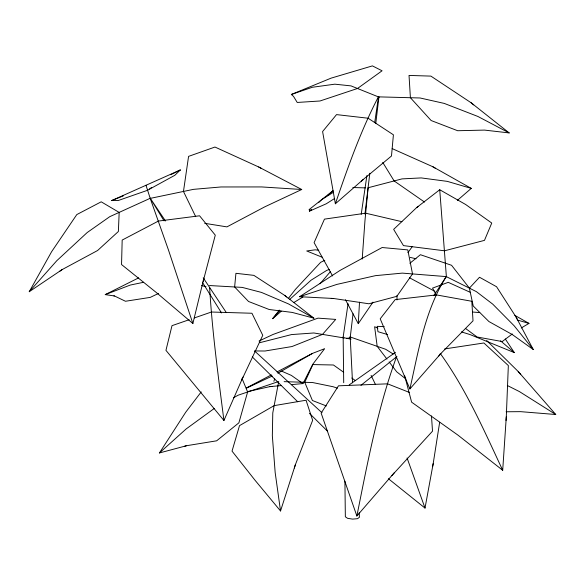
<?xml version="1.0" encoding="UTF-8"?>
<svg xmlns="http://www.w3.org/2000/svg" width="585" height="585" viewBox="0 0 585 585"><rect width="100%" height="100%" fill="white"/><g stroke="black" fill="none" stroke-linecap="round" stroke-linejoin="round"><path stroke-width="0.88" d="M396.966 299.973L397.01 295.425M404.703 375.848L411.621 402.173L457.938 435.123L502.698 470.274L506.296 416.812L508.343 365.559L483.89 342.978L444.637 348.931M345.479 299.776L358.269 323.651L359.519 302.131M362.203 259.053L364.952 220.823L368.082 187.96M506.025 420.498L506.296 416.812M352.543 382.795L350.225 337.355L353.04 313.787M364.952 214.052L369.822 173.248M375.782 123.384L378.919 97.088L351.029 85.893L334.825 84.174L312.339 87.267L291.345 94.47L293.538 96.408L297.224 102.455L319.98 100.993L357.501 88.489L382.071 70.792L372.418 65.886L331.139 78.127L291.345 94.47M343.709 382.7L343.154 337.099L348.06 303.71M361.201 214.373L366.905 175.573M374.736 122.338L378.451 97.073L378.919 97.088L378.451 97.073M388.389 478.713L425.01 508.072L433.207 463.517L439.671 422.238M278.723 381.486L272.778 412.937L272.339 435.73L275.169 472.534L280.537 510.983L255.016 480.234L232.033 451.123L239.499 425.646L274.16 405.632L306.065 400.228L312.639 420.337L295.323 464.841L280.537 510.983M432.629 466.552L433.207 463.517M409.434 392.44L387.584 383.833L338.481 385.822L321.15 413.127L356.872 516.014C367.592 462.442 377.698 408.44 396.462 356.96M409.88 388.945L440.9 353.501L473.016 320.821L471.81 301.282L436.461 294.913L395.167 299.622L380.206 318.81L409.88 388.945C418.589 350.598 424.893 310.416 446.275 276.603L476.365 291.63L492.753 304.149L514.222 325.867L533.271 349.559L512.314 334.569L488.936 321.553L473.221 305.999L469.382 288.142L479.517 277.253L496.57 286.745L516.131 317.165L533.271 349.559M203.119 281.487L215.28 235.155L199.573 215.792L158.403 221.071L122.177 240.069L121.548 264.552L156.992 293.07L192.867 323.512L203.858 278.38M294.357 468.015L295.323 464.841M273.882 381.332L274.679 378.926M335.366 203.777L322.598 131.545L336.536 114.609L368.097 118.221L393.412 134.806L391.482 155.998L363.109 179.588L335.366 203.777C347.804 167.383 360.623 130.974 378.422 96.781M241.737 380.009L262.76 335.322L251.945 313.253L211.426 312.024L194.286 317.955M189.145 319.732L171.997 325.662L165.95 350.356L223.931 420.491L243.031 377.011M291.323 384.645L302.957 383.577L312.843 364.162L324.638 348.682L312.507 353.384L277.005 371.936M164.049 220.845L150.213 198.205L165.46 220.962M29.25 291.718L51.626 251.689L76.796 214.578L101.205 201.818L119.172 212.421L118.382 231.492L97.585 250.519L62.017 269.656L29.25 291.718L56.825 260.676L87.194 232.545L109.79 216.655L150.36 198.227M242.066 378.488L247.623 391.994L238.885 422.831L216.655 440.812L186.535 445.711L159.434 452.958L185.723 412.213L201.211 391.928M433.829 295.688L446.223 276.668M358.269 323.651L372.967 302.131M407.928 252.64L412.169 246.738M281.253 311.213L272.647 318.671L279.323 310.079M288.222 298.628L295.462 289.326L320.668 262.307L324.785 260.34M438.801 355.965L440.9 353.501M391.738 475.722L432.512 431.167L431.481 415.942M320.032 283.762L330.569 271.44M356.872 516.014L394.275 472.746M272.647 318.671L279.857 310.503M289.473 299.622L311.096 280.178L326.766 270.372L329.289 269.488M180.304 169.972L174.864 175.273L147.383 190.344L118.177 200.538L111.662 200.575L180.304 169.972L170.666 174.747M457.36 200.399L471.254 188.392L432.798 166.725L392.169 148.605M332.916 190.768L309.173 209.554L309.597 211.236L310.869 210.015M318.547 202.673L321.743 199.609L333.64 192.129M416.571 207.653L393.647 229.379L403.453 245.612L444.52 250.797L484.468 240.376L491.751 223.046L465.631 204.487L439.73 189.745L416.571 207.653L418.158 206.498M159.434 452.958L186.132 428.966L214.395 408.374M361.23 181.255L363.109 179.588M309.597 211.236L311.651 209.437M327.446 195.661L332.938 190.864M409.866 263.294L420.403 254.709L451.561 265.283L469.85 288.712M360.938 385.332L396.944 356.492M149.555 188.984L151.654 187.405M512.321 333.962L502.208 341.545L477.119 337.004L465.477 328.419M302.971 296.968L293.707 302.62M350.225 337.355L349.267 338.057L346.803 338.276L344.272 337.874L343.154 337.099M59.831 271.213L62.017 269.656M349.201 384.886L395.453 352.367M299.593 296.712L340.156 270.35L382.137 247.528L407.789 249.89L412.52 273.919L396.835 296.332L368.864 303.776L333.523 298.474L299.593 296.712L336.836 284.412L375.497 275.652L402.312 273.115L446.275 276.603M334.554 198.527L326.247 203.792L310.73 210.615L309.231 209.715M521.279 327.966L528.979 323.395L514.829 315.373M277.853 373.215L312.507 353.384M233.422 397.778L238.219 395.175L277.86 381.778M246.343 387.957L271.36 374.89M158.484 293.458L150.257 297.385L125.468 301.26L114.47 295.959L105.241 294.613L138.66 277.86M246.358 388.206L272.237 376.023M195.69 216.633L183.463 191.449L188.575 156.378L214.973 147.04L258.665 166.974L301.728 189.496L264.647 206.9L226.936 226.885L204.684 223.316M259.053 341.033L273.005 334.474L318.006 318.138L335.717 319.403L322.496 334.401L291.973 346.547L265.034 351.007L254.46 350.949M111.662 200.575L123.281 195.902M105.241 294.613L130.236 285.07L143.618 282.277M184.736 446.245L186.535 445.711M368.089 187.756L402.012 178.886L421.229 177.92L447.328 181.379L471.254 188.392M259.762 342.693L291.52 334.576L313.845 332.975L343.943 337.925M247.572 391.614L269.853 386.627L281.48 385.552M145.979 185.269L150.228 198.388L193.511 189.35L220.954 186.966L261.656 186.937L301.728 189.496M280.105 371.409L281.648 371.146L291.345 375.394L302.957 383.577M269.853 386.627L272.142 386.488M472.563 312.024L479.729 312.587M506.105 411.774L520.621 411.657L555.75 414.509L518.193 371.49L486.661 340.492M378.422 96.861L420.081 97.98L444.278 103.421L477.85 116.444L509.191 132.927L484.541 130.097L457.667 130.726L431.138 120.532L410.407 97.724L409.025 75.428L430.889 76.108L471.159 102.792L509.191 132.927M331.227 298.408L333.523 298.474M352.828 187.529L365.471 187.88M284.113 381.654L312.631 382.539L333.165 386.751L337.377 388.169M113.87 295.937L114.47 295.959M384.25 326.642L377.164 326.335L377.976 331.71L387.475 334.51M209.481 285.538L242.241 287.403L261.502 292.427L288.493 303.915L313.904 318.196L292.31 312.441L269.137 309.487L248.545 301.487L234.629 286.972L235.93 273.312L253.868 275.367L284.676 295.381L313.904 318.196M318.745 250.248L315.147 249.817L306.708 250.972L322.393 257.32M346.627 338.371L351.095 339.103M401.91 221.686L365.683 213.189L324.463 219.126L314.108 242.643L332.587 275.93M410.224 257.393L416.037 258.767M201.591 285.575L205.986 286.65M517.798 320.156L528.979 323.395M461.389 331.892L470.069 334.576L514.325 352.616L505.301 338.978M349.954 336.872L385.676 349.289L393.164 353.991M326.342 405.946L312.412 400.506L304.763 382.297L312.858 364.579L333.443 364.996L343.695 372.287M377.888 328.163L374.619 326.737L377.186 346.342L386.956 359.088M470.611 292.478L448.242 282.343L432.549 288.112L436.373 295.301M507.37 385.522L519.407 391.577L555.75 414.509M409.478 277.765L434.977 291.41M258.665 166.974L261.597 168.553M432.798 166.725L435.386 168.261M424.527 202.066L394.136 180.948L382.751 162.403M351.76 378.012L355.424 380.623M405.873 378.963L396.732 371.841L389.127 361.925M284.676 295.381L286.643 296.983M471.159 102.792L473.711 104.905M500.563 340.858L514.325 352.616M254.819 351.205L321.999 412.739M252.296 356.923L297.758 401.8M309.45 413.346L327.637 431.299M518.193 371.49L520.708 374.48M440.191 353.384C466.143 389.288 483.992 430.311 502.698 470.274M203.214 277.802L226.373 312.661M202.688 282.767L221.525 312.946M516.131 317.165L517.257 319.41M371.109 375.394L375.409 384.396M407.08 457.997L425.01 508.072M150.228 198.388L168.414 249.853L192.867 323.512M223.931 420.491C218.278 376.25 212.238 332.002 209.62 287.447M439.73 189.745L446.37 276.603M359.183 512.745L359.417 517.294L357.515 518.69L352.609 519.114L347.57 518.317L345.347 516.774L344.916 481.199"/></g></svg>
